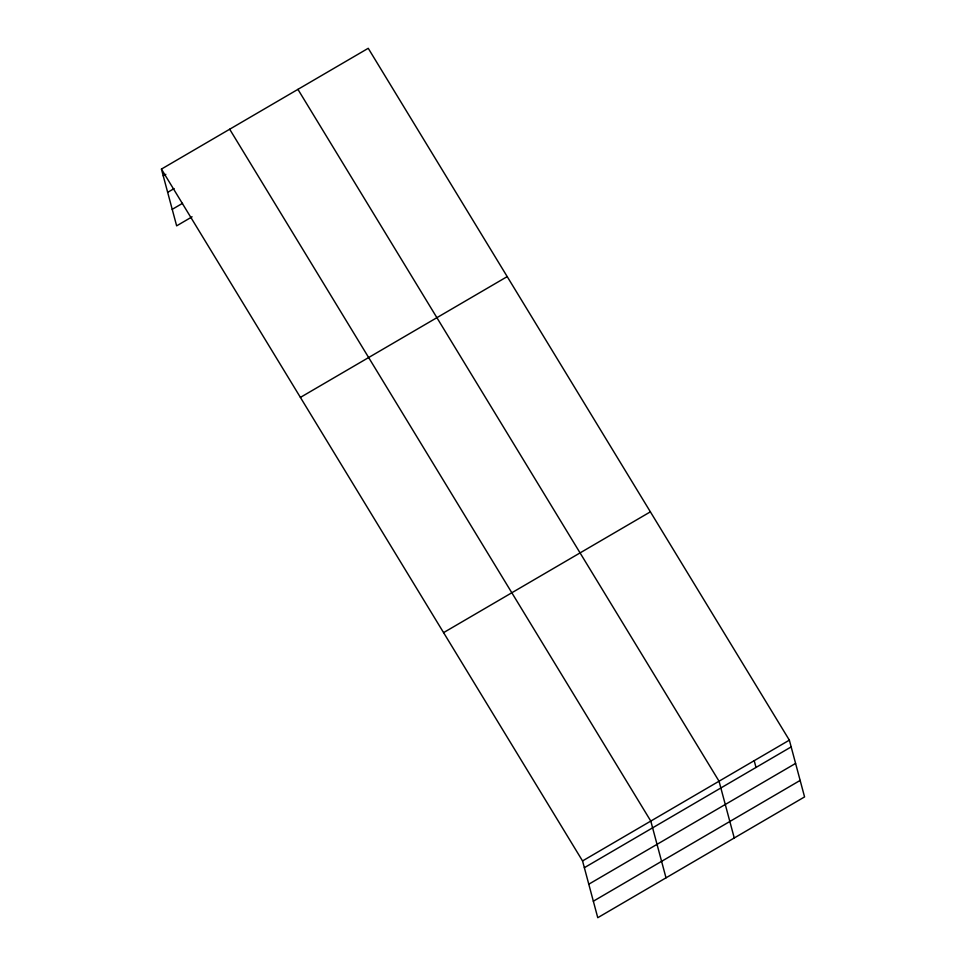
<?xml version="1.0" encoding="UTF-8"?>
<svg xmlns="http://www.w3.org/2000/svg" width="966" height="966" viewBox="0 0 966 966"><rect width="100%" height="100%" fill="white"/><g stroke="black" fill="none" stroke-linecap="round" stroke-linejoin="round"><path stroke-width="1.45" d="M161.431 169.086L368.239 48.3L789.355 740.149L804.569 796.914L597.761 917.7L582.546 860.935L161.431 169.086L176.645 225.851L192.089 216.819M163.242 175.848L165.826 174.339M167.661 192.343L174.109 188.587M172.226 209.344L182.526 203.331M300.402 397.4L507.21 276.614M443.587 632.621L650.384 511.835M582.546 860.935L789.355 740.149M584.358 867.697L791.166 746.911M588.789 884.204L795.586 763.418M593.341 901.206L800.15 780.419M297.926 89.367L719.042 781.216L734.257 837.981M229.679 129.227L650.794 821.076L666.009 877.84M754.205 760.689L756.016 767.451"/></g></svg>
